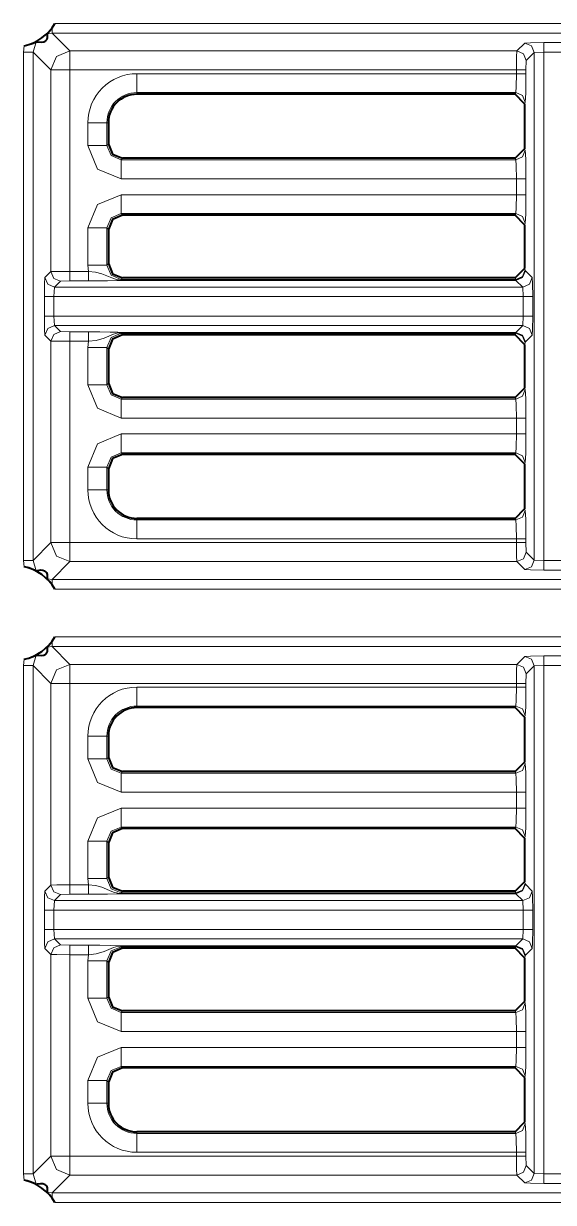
# Model space of a CAD drawing. Header units: millimetres. Extents: x 0 to 2941, y -405 to 1422.
# Drawn here: x 1199.6 to 1227.5, y 883.4 to 945.5 of the extents above; entities that cross this region are included whole.
import ezdxf

# ---------------------------------------------------------------- set-up
doc = ezdxf.new("R2010")
doc.units = ezdxf.units.MM
doc.layers.add('FINE', color=9, linetype='Continuous')
doc.layers.add('OUTLINE', color=7, linetype='Continuous')

msp = doc.modelspace()

# ---------------------------------------------------------------- linework, layer by layer
at = {"layer": 'FINE', "lineweight": 9}
for p, q in [((1201.224, 945.477), (1254.546, 945.477)), ((1201.079, 944.977), (1200.824, 944.944)), ((1201.079, 944.977), (1202.023, 944.034)), ((1254.546, 944.977), (1201.079, 944.977)), ((1200.237, 944.517), (1200.079, 943.978)), ((1225.556, 944.034), (1225.976, 944.454)), ((1200.079, 943.978), (1200.079, 917.203)), ((1201.023, 943.034), (1200.079, 943.978)), ((1202.023, 944.034), (1225.556, 944.034)), ((1226.976, 943.979), (1226.476, 943.954)), ((1226.976, 943.979), (1226.976, 917.202)), ((1228.002, 943.979), (1226.976, 943.979)), ((1201.023, 932.415), (1201.023, 943.034)), ((1225.543, 943.034), (1202.023, 943.034)), ((1226.043, 943.034), (1226.043, 942.839)), ((1225.506, 941.84), (1205.548, 941.84)), ((1205.548, 941.84), (1205.548, 941.759)), ((1225.466, 941.759), (1225.506, 941.84)), ((1226.006, 941.341), (1225.965, 941.258)), ((1202.969, 939.055), (1202.969, 940.258)), ((1204.049, 940.258), (1203.967, 940.258)), ((1225.965, 938.887), (1226.006, 938.805)), ((1204.797, 938.388), (1204.716, 938.306)), ((1204.716, 938.306), (1225.506, 938.306)), ((1225.506, 938.306), (1225.466, 938.388)), ((1225.543, 937.307), (1204.716, 937.307)), ((1226.043, 937.307), (1226.043, 936.467)), ((1204.716, 935.469), (1204.797, 935.387)), ((1226.006, 934.969), (1225.965, 934.887)), ((1202.969, 932.755), (1202.969, 934.72)), ((1204.049, 934.638), (1203.967, 934.72)), ((1203.967, 934.72), (1203.967, 932.755)), ((1200.708, 932.1), (1201.023, 932.415)), ((1202.999, 932.428), (1202.969, 932.755)), ((1203.967, 932.755), (1204.049, 932.836)), ((1225.965, 932.587), (1226.006, 932.505)), ((1226.006, 932.505), (1226.014, 932.457)), ((1226.014, 932.457), (1226.371, 932.1)), ((1201.523, 931.915), (1201.208, 931.6)), ((1202.023, 931.928), (1201.523, 931.915)), ((1202.999, 931.928), (1202.023, 931.928)), ((1204.797, 932.087), (1204.716, 932.006)), ((1204.716, 932.006), (1225.506, 932.006)), ((1204.716, 931.974), (1225.514, 931.974)), ((1225.514, 931.957), (1204.716, 931.957)), ((1225.506, 932.006), (1225.466, 932.087)), ((1225.514, 931.974), (1225.506, 932.006)), ((1225.872, 931.6), (1225.514, 931.957)), ((1201.208, 931.6), (1201.182, 931.1)), ((1201.208, 931.6), (1225.872, 931.6)), ((1225.897, 931.1), (1225.872, 931.6)), ((1200.682, 930.074), (1200.682, 931.1)), ((1201.182, 931.1), (1201.182, 930.074)), ((1226.397, 931.1), (1226.397, 930.074)), ((1201.182, 930.074), (1225.897, 930.074)), ((1201.182, 930.074), (1201.208, 929.575)), ((1225.872, 929.575), (1225.897, 930.074)), ((1201.208, 929.575), (1201.523, 929.259)), ((1201.523, 929.259), (1202.023, 929.247)), ((1202.023, 929.247), (1202.999, 929.247)), ((1201.023, 928.76), (1200.708, 929.075)), ((1201.023, 918.147), (1201.023, 928.76)), ((1202.999, 928.747), (1202.023, 928.747)), ((1202.023, 928.747), (1202.023, 918.147)), ((1202.969, 928.42), (1202.999, 928.747)), ((1225.514, 929.201), (1204.716, 929.201)), ((1204.716, 929.169), (1204.797, 929.087)), ((1225.506, 929.169), (1225.514, 929.201)), ((1226.006, 928.669), (1225.965, 928.587)), ((1226.014, 928.718), (1226.006, 928.669)), ((1226.371, 929.075), (1226.014, 928.718)), ((1202.969, 926.455), (1202.969, 928.42)), ((1203.967, 928.42), (1203.967, 926.455)), ((1204.049, 928.339), (1203.967, 928.42)), ((1203.967, 926.455), (1204.049, 926.536)), ((1225.965, 926.287), (1226.006, 926.205)), ((1204.797, 925.787), (1204.716, 925.706)), ((1204.716, 925.706), (1225.506, 925.706)), ((1225.506, 925.706), (1225.466, 925.787)), ((1225.543, 924.707), (1204.716, 924.707)), ((1225.543, 923.867), (1225.543, 924.707)), ((1226.043, 924.707), (1226.043, 923.867)), ((1204.716, 923.867), (1225.543, 923.867)), ((1204.716, 922.869), (1204.797, 922.787)), ((1225.506, 922.869), (1204.716, 922.869)), ((1225.466, 922.787), (1225.506, 922.869)), ((1202.969, 920.922), (1202.969, 922.12)), ((1226.006, 922.369), (1225.965, 922.288)), ((1205.548, 919.422), (1205.548, 919.341)), ((1205.548, 919.341), (1225.506, 919.341)), ((1225.506, 919.341), (1225.466, 919.422)), ((1225.965, 919.922), (1226.006, 919.84)), ((1200.079, 917.203), (1201.023, 918.147)), ((1202.023, 918.147), (1225.543, 918.147)), ((1226.043, 918.342), (1226.043, 918.147)), ((1226.043, 918.147), (1226.056, 917.647)), ((1199.615, 916.88), (1199.58, 917.203)), ((1200.079, 917.203), (1200.237, 916.664)), ((1202.023, 917.147), (1201.079, 916.204)), ((1226.476, 917.227), (1226.976, 917.202)), ((1226.976, 917.202), (1228.002, 917.202)), ((1200.824, 916.237), (1201.079, 916.204)), ((1228.002, 916.702), (1226.976, 916.702)), ((1201.079, 916.204), (1254.546, 916.204)), ((1254.546, 915.704), (1201.224, 915.704)), ((1201.224, 913.177), (1254.546, 913.177)), ((1201.079, 912.677), (1200.824, 912.644)), ((1201.079, 912.677), (1202.023, 911.734)), ((1254.546, 912.677), (1201.079, 912.677)), ((1199.58, 911.678), (1199.615, 912.001)), ((1200.237, 912.217), (1200.079, 911.678)), ((1200.079, 911.678), (1200.079, 884.903)), ((1201.023, 910.734), (1200.079, 911.678)), ((1226.476, 911.654), (1226.056, 911.234)), ((1226.976, 911.679), (1226.476, 911.654)), ((1226.476, 884.927), (1226.476, 911.654)), ((1201.023, 900.115), (1201.023, 910.734)), ((1225.543, 910.734), (1202.023, 910.734)), ((1225.543, 910.538), (1225.543, 910.734)), ((1226.056, 911.234), (1226.043, 910.734)), ((1226.043, 910.734), (1226.043, 910.538)), ((1205.548, 910.538), (1225.543, 910.538)), ((1226.006, 909.041), (1225.965, 908.958)), ((1202.969, 906.755), (1202.969, 907.959)), ((1204.049, 907.959), (1203.967, 907.959)), ((1225.965, 906.588), (1226.006, 906.505)), ((1204.797, 906.088), (1204.716, 906.006)), ((1225.543, 905.007), (1204.716, 905.007)), ((1225.543, 904.167), (1225.543, 905.007)), ((1226.043, 905.007), (1226.043, 904.167)), ((1204.716, 904.167), (1225.543, 904.167)), ((1226.006, 902.669), (1225.965, 902.588)), ((1204.049, 902.339), (1203.967, 902.42)), ((1202.999, 900.128), (1202.969, 900.455)), ((1225.965, 900.288), (1226.006, 900.205)), ((1226.006, 900.205), (1226.014, 900.157)), ((1226.014, 900.157), (1226.371, 899.8)), ((1201.523, 899.615), (1201.208, 899.3)), ((1202.023, 899.628), (1201.523, 899.615)), ((1202.999, 899.628), (1202.023, 899.628)), ((1204.797, 899.787), (1204.716, 899.706)), ((1204.716, 899.706), (1225.506, 899.706)), ((1204.716, 899.674), (1225.514, 899.674)), ((1225.514, 899.657), (1204.716, 899.657)), ((1225.506, 899.706), (1225.466, 899.787)), ((1225.514, 899.674), (1225.506, 899.706)), ((1225.897, 898.8), (1225.872, 899.3)), ((1225.897, 898.8), (1201.182, 898.8)), ((1225.897, 897.774), (1225.897, 898.8)), ((1226.397, 898.8), (1226.397, 897.774)), ((1201.182, 897.774), (1225.897, 897.774)), ((1201.182, 897.774), (1201.208, 897.275)), ((1225.872, 897.275), (1225.897, 897.774)), ((1201.023, 896.459), (1200.708, 896.775)), ((1201.023, 885.847), (1201.023, 896.459)), ((1201.523, 896.959), (1202.023, 896.946)), ((1202.023, 896.946), (1202.999, 896.946)), ((1202.023, 896.447), (1202.023, 885.847)), ((1202.999, 896.447), (1202.023, 896.447)), ((1202.969, 896.12), (1202.999, 896.447)), ((1204.716, 896.917), (1225.514, 896.917)), ((1225.514, 896.901), (1204.716, 896.901)), ((1204.716, 896.869), (1204.797, 896.787)), ((1225.506, 896.869), (1225.514, 896.901)), ((1226.006, 896.369), (1225.965, 896.288)), ((1226.014, 896.417), (1226.006, 896.369)), ((1226.371, 896.775), (1226.014, 896.417)), ((1202.969, 894.155), (1202.969, 896.12)), ((1203.967, 896.12), (1203.967, 894.155)), ((1204.049, 896.039), (1203.967, 896.12)), ((1203.967, 894.155), (1204.049, 894.236)), ((1225.965, 893.987), (1226.006, 893.905)), ((1204.797, 893.487), (1204.716, 893.406)), ((1204.716, 893.406), (1225.506, 893.406)), ((1225.506, 893.406), (1225.466, 893.487)), ((1225.543, 892.408), (1204.716, 892.408)), ((1226.043, 892.408), (1226.043, 891.567)), ((1225.506, 890.569), (1204.716, 890.569)), ((1204.716, 890.569), (1204.797, 890.487)), ((1225.466, 890.487), (1225.506, 890.569)), ((1202.969, 888.622), (1202.969, 889.82)), ((1204.049, 889.738), (1203.967, 889.82)), ((1203.967, 889.82), (1203.967, 888.622)), ((1226.006, 890.069), (1225.965, 889.988)), ((1203.967, 888.622), (1204.049, 888.622)), ((1205.548, 887.122), (1205.548, 887.041)), ((1205.548, 887.041), (1225.506, 887.041)), ((1225.506, 887.041), (1225.466, 887.122)), ((1225.965, 887.622), (1226.006, 887.54)), ((1200.079, 884.903), (1201.023, 885.847)), ((1202.023, 885.847), (1225.543, 885.847)), ((1225.543, 886.042), (1205.548, 886.042)), ((1225.543, 885.847), (1225.543, 886.042)), ((1226.043, 886.042), (1226.043, 885.847)), ((1226.043, 885.847), (1226.056, 885.347)), ((1226.056, 885.347), (1226.476, 884.927)), ((1200.079, 884.903), (1200.237, 884.364)), ((1202.023, 884.847), (1201.079, 883.903)), ((1226.476, 884.927), (1226.976, 884.902)), ((1200.824, 883.936), (1201.079, 883.903)), ((1228.002, 884.401), (1226.976, 884.401)), ((1201.079, 883.903), (1254.546, 883.903)), ((1254.546, 883.404), (1201.224, 883.404))]:
    msp.add_line(p, q, dxfattribs=at)
for points in [[(1201.079, 945.255), (1201.079, 945.056), (1201.079, 944.977)], [(1199.58, 917.203), (1199.58, 943.978), (1199.615, 944.301)], [(1225.976, 944.454), (1226.278, 944.472), (1226.976, 944.479), (1228.002, 944.479)], [(1226.476, 943.954), (1226.33, 944.307), (1225.976, 944.454)], [(1226.976, 943.979), (1226.976, 944.328), (1226.976, 944.479)], [(1200.079, 943.978), (1199.928, 943.978), (1199.58, 943.978)], [(1201.023, 943.034), (1201.316, 943.741), (1202.023, 944.034)], [(1202.023, 944.034), (1202.023, 943.732), (1202.023, 943.034)], [(1225.543, 943.034), (1225.547, 943.732), (1225.556, 944.034)], [(1226.056, 943.534), (1225.91, 943.887), (1225.556, 944.034)], [(1226.476, 943.954), (1226.056, 943.534), (1226.043, 943.034)], [(1226.056, 917.647), (1226.476, 917.227), (1226.476, 943.954)], [(1202.023, 943.034), (1201.325, 943.034), (1201.023, 943.034)], [(1202.023, 943.034), (1202.023, 932.428), (1202.999, 932.428)], [(1205.548, 942.839), (1225.543, 942.839), (1225.543, 943.034)], [(1226.043, 943.034), (1225.892, 943.034), (1225.543, 943.034)], [(1205.548, 941.84), (1205.548, 942.15), (1205.548, 942.839)], [(1225.506, 941.84), (1225.533, 942.15), (1225.543, 942.839)], [(1225.543, 942.839), (1225.892, 942.839), (1226.043, 942.839)], [(1226.043, 942.839), (1226.033, 941.806), (1226.006, 941.341)], [(1225.506, 941.84), (1225.859, 941.693), (1226.006, 941.341)], [(1203.967, 940.258), (1203.657, 940.258), (1202.969, 940.258)], [(1203.967, 940.258), (1203.967, 939.055), (1204.049, 939.136)], [(1203.967, 939.055), (1203.657, 939.055), (1202.969, 939.055)], [(1204.716, 937.307), (1203.48, 937.819), (1202.969, 939.055)], [(1203.967, 939.055), (1204.185, 938.524), (1204.716, 938.306)], [(1226.006, 938.805), (1225.859, 938.452), (1225.506, 938.306)], [(1226.006, 938.805), (1226.033, 938.34), (1226.043, 937.307)], [(1204.716, 938.306), (1204.716, 937.996), (1204.716, 937.307)], [(1225.543, 937.307), (1225.533, 937.996), (1225.506, 938.306)], [(1204.716, 936.467), (1225.543, 936.467), (1225.543, 937.307)], [(1226.043, 937.307), (1225.892, 937.307), (1225.543, 937.307)], [(1202.969, 934.72), (1203.48, 935.956), (1204.716, 936.467)], [(1204.716, 936.467), (1204.716, 935.779), (1204.716, 935.469)], [(1225.506, 935.469), (1225.533, 935.779), (1225.543, 936.467)], [(1226.043, 936.467), (1225.892, 936.467), (1225.543, 936.467)], [(1226.043, 936.467), (1226.033, 935.435), (1226.006, 934.969)], [(1204.716, 935.469), (1204.185, 935.251), (1203.967, 934.72)], [(1225.466, 935.387), (1225.506, 935.469), (1204.716, 935.469)], [(1225.506, 935.469), (1225.859, 935.322), (1226.006, 934.969)], [(1202.969, 934.72), (1203.657, 934.72), (1203.967, 934.72)], [(1201.023, 932.415), (1201.325, 932.424), (1202.023, 932.428)], [(1201.523, 931.915), (1201.17, 932.062), (1201.023, 932.415)], [(1202.023, 931.928), (1202.023, 932.079), (1202.023, 932.428)], [(1202.969, 932.755), (1203.657, 932.755), (1203.967, 932.755)], [(1202.999, 931.928), (1202.999, 932.079), (1202.999, 932.428)], [(1202.999, 932.428), (1203.363, 932.385), (1203.706, 932.307), (1204.224, 932.082), (1204.361, 932.031), (1204.467, 932.002), (1204.613, 931.979), (1204.683, 931.974), (1204.716, 931.974)], [(1203.967, 932.755), (1204.185, 932.224), (1204.716, 932.006)], [(1225.506, 932.006), (1225.859, 932.153), (1226.006, 932.505)], [(1225.514, 931.957), (1225.868, 932.104), (1226.014, 932.457)], [(1225.514, 931.974), (1225.867, 932.117), (1226.014, 932.457)], [(1200.682, 931.1), (1200.69, 931.798), (1200.708, 932.1)], [(1201.208, 931.6), (1200.854, 931.747), (1200.708, 932.1)], [(1204.716, 931.957), (1204.704, 931.957), (1204.676, 931.957), (1204.617, 931.956), (1204.568, 931.954), (1204.494, 931.952), (1204, 931.937), (1203.529, 931.931), (1202.999, 931.928)], [(1204.716, 932.006), (1204.716, 931.995), (1204.716, 931.974)], [(1204.716, 931.957), (1204.716, 931.962), (1204.716, 931.974)], [(1225.514, 931.957), (1225.514, 931.962), (1225.514, 931.974)], [(1225.872, 931.6), (1226.225, 931.747), (1226.371, 932.1)], [(1226.371, 932.1), (1226.389, 931.798), (1226.397, 931.1)], [(1201.182, 931.1), (1200.833, 931.1), (1200.682, 931.1)], [(1225.897, 930.074), (1225.897, 931.1), (1201.182, 931.1)], [(1225.897, 931.1), (1226.246, 931.1), (1226.397, 931.1)], [(1201.182, 930.074), (1200.833, 930.074), (1200.682, 930.074)], [(1200.708, 929.075), (1200.69, 929.377), (1200.682, 930.074)], [(1225.897, 930.074), (1226.246, 930.074), (1226.397, 930.074)], [(1226.397, 930.074), (1226.389, 929.377), (1226.371, 929.075)], [(1201.208, 929.575), (1200.854, 929.428), (1200.708, 929.075)], [(1201.523, 929.259), (1201.17, 929.113), (1201.023, 928.76)], [(1204.716, 929.218), (1225.514, 929.218), (1225.872, 929.575), (1201.208, 929.575)], [(1202.023, 929.247), (1202.023, 929.096), (1202.023, 928.747)], [(1202.999, 929.247), (1202.999, 929.096), (1202.999, 928.747)], [(1202.999, 929.247), (1203.591, 929.244), (1204.139, 929.234), (1204.547, 929.221), (1204.655, 929.218), (1204.689, 929.218), (1204.716, 929.218)], [(1225.872, 929.575), (1226.225, 929.428), (1226.371, 929.075)], [(1202.023, 928.747), (1201.325, 928.75), (1201.023, 928.76)], [(1204.716, 929.201), (1204.646, 929.199), (1204.559, 929.189), (1204.32, 929.13), (1203.82, 928.908), (1203.406, 928.797), (1202.999, 928.747)], [(1204.716, 929.169), (1204.185, 928.951), (1203.967, 928.42)], [(1204.716, 929.218), (1204.716, 929.213), (1204.716, 929.201)], [(1204.716, 929.201), (1204.716, 929.179), (1204.716, 929.169)], [(1225.466, 929.087), (1225.506, 929.169), (1204.716, 929.169)], [(1225.506, 929.169), (1225.859, 929.022), (1226.006, 928.669)], [(1225.514, 929.218), (1225.868, 929.071), (1226.014, 928.718)], [(1225.514, 929.201), (1225.514, 929.213), (1225.514, 929.218)], [(1225.514, 929.201), (1225.867, 929.058), (1226.014, 928.718)], [(1202.969, 928.42), (1203.657, 928.42), (1203.967, 928.42)], [(1202.969, 926.455), (1203.657, 926.455), (1203.967, 926.455)], [(1204.716, 924.707), (1203.48, 925.219), (1202.969, 926.455)], [(1203.967, 926.455), (1204.185, 925.924), (1204.716, 925.706)], [(1226.006, 926.205), (1225.859, 925.853), (1225.506, 925.706)], [(1226.006, 926.205), (1226.033, 925.74), (1226.043, 924.707)], [(1204.716, 925.706), (1204.716, 925.396), (1204.716, 924.707)], [(1225.543, 924.707), (1225.533, 925.396), (1225.506, 925.706)], [(1226.043, 924.707), (1225.892, 924.707), (1225.543, 924.707)], [(1202.969, 922.12), (1203.48, 923.356), (1204.716, 923.867)], [(1204.716, 922.869), (1204.716, 923.179), (1204.716, 923.867)], [(1225.506, 922.869), (1225.533, 923.179), (1225.543, 923.867)], [(1225.543, 923.867), (1225.892, 923.867), (1226.043, 923.867)], [(1226.043, 923.867), (1226.033, 922.835), (1226.006, 922.369)], [(1204.716, 922.869), (1204.185, 922.651), (1203.967, 922.12)], [(1225.506, 922.869), (1225.859, 922.722), (1226.006, 922.369)], [(1203.967, 922.12), (1203.657, 922.12), (1202.969, 922.12)], [(1204.049, 922.038), (1203.967, 922.12), (1203.967, 920.922), (1204.049, 920.922)], [(1202.969, 920.922), (1203.657, 920.922), (1203.967, 920.922)], [(1205.548, 918.342), (1205.548, 919.031), (1205.548, 919.341)], [(1226.006, 919.84), (1225.859, 919.488), (1225.506, 919.341)], [(1225.543, 918.342), (1225.533, 919.031), (1225.506, 919.341)], [(1226.006, 919.84), (1226.033, 919.375), (1226.043, 918.342)], [(1202.023, 917.147), (1201.316, 917.44), (1201.023, 918.147)], [(1202.023, 918.147), (1201.325, 918.147), (1201.023, 918.147)], [(1202.023, 918.147), (1202.023, 917.449), (1202.023, 917.147)], [(1225.543, 918.147), (1225.543, 918.342), (1205.548, 918.342)], [(1226.043, 918.342), (1225.892, 918.342), (1225.543, 918.342)], [(1226.043, 918.147), (1225.892, 918.147), (1225.543, 918.147)], [(1225.556, 917.147), (1225.547, 917.449), (1225.543, 918.147)], [(1226.056, 917.647), (1225.91, 917.294), (1225.556, 917.147)], [(1200.079, 917.203), (1199.928, 917.203), (1199.58, 917.203)], [(1225.976, 916.727), (1225.556, 917.147), (1202.023, 917.147)], [(1226.476, 917.227), (1226.33, 916.874), (1225.976, 916.727)], [(1226.976, 917.202), (1226.976, 916.852), (1226.976, 916.702)], [(1226.976, 916.702), (1226.278, 916.709), (1225.976, 916.727)], [(1201.079, 916.204), (1201.079, 916.125), (1201.079, 915.926)], [(1201.079, 912.677), (1201.079, 912.756), (1201.079, 912.955)], [(1202.023, 911.734), (1225.556, 911.734), (1225.976, 912.154), (1226.278, 912.172), (1226.976, 912.179), (1228.002, 912.179)], [(1226.476, 911.654), (1226.33, 912.007), (1225.976, 912.154)], [(1226.976, 911.679), (1226.976, 912.028), (1226.976, 912.179)], [(1200.079, 911.678), (1199.928, 911.678), (1199.58, 911.678)], [(1199.615, 884.58), (1199.58, 884.903), (1199.58, 911.678)], [(1201.023, 910.734), (1201.316, 911.441), (1202.023, 911.734)], [(1202.023, 910.734), (1202.023, 911.432), (1202.023, 911.734)], [(1225.543, 910.734), (1225.547, 911.432), (1225.556, 911.734)], [(1226.056, 911.234), (1225.91, 911.587), (1225.556, 911.734)], [(1202.023, 910.734), (1201.325, 910.734), (1201.023, 910.734)], [(1202.023, 910.734), (1202.023, 900.128), (1202.999, 900.128)], [(1226.043, 910.734), (1225.892, 910.734), (1225.543, 910.734)], [(1205.548, 909.54), (1205.548, 909.85), (1205.548, 910.538)], [(1225.506, 909.54), (1225.533, 909.85), (1225.543, 910.538)], [(1225.543, 910.538), (1225.892, 910.538), (1226.043, 910.538)], [(1226.043, 910.538), (1226.033, 909.506), (1226.006, 909.041)], [(1225.466, 909.458), (1225.506, 909.54), (1205.548, 909.54), (1205.548, 909.458)], [(1225.506, 909.54), (1225.859, 909.393), (1226.006, 909.041)], [(1203.967, 907.959), (1203.657, 907.959), (1202.969, 907.959)], [(1203.967, 907.959), (1203.967, 906.755), (1204.049, 906.836)], [(1203.967, 906.755), (1203.657, 906.755), (1202.969, 906.755)], [(1204.716, 905.007), (1203.48, 905.519), (1202.969, 906.755)], [(1203.967, 906.755), (1204.185, 906.224), (1204.716, 906.006)], [(1225.506, 906.006), (1225.859, 906.153), (1226.006, 906.505)], [(1226.006, 906.505), (1226.033, 906.04), (1226.043, 905.007)], [(1204.716, 906.006), (1225.506, 906.006), (1225.466, 906.088)], [(1204.716, 906.006), (1204.716, 905.696), (1204.716, 905.007)], [(1225.543, 905.007), (1225.533, 905.696), (1225.506, 906.006)], [(1225.543, 905.007), (1225.892, 905.007), (1226.043, 905.007)], [(1202.969, 900.455), (1202.969, 902.42), (1203.48, 903.656), (1204.716, 904.167)], [(1204.716, 904.167), (1204.716, 903.479), (1204.716, 903.169)], [(1225.506, 903.169), (1225.533, 903.479), (1225.543, 904.167)], [(1225.543, 904.167), (1225.892, 904.167), (1226.043, 904.167)], [(1226.043, 904.167), (1226.033, 903.135), (1226.006, 902.669)], [(1204.716, 903.169), (1204.185, 902.951), (1203.967, 902.42)], [(1225.466, 903.088), (1225.506, 903.169), (1204.716, 903.169), (1204.797, 903.088)], [(1225.506, 903.169), (1225.859, 903.022), (1226.006, 902.669)], [(1202.969, 902.42), (1203.657, 902.42), (1203.967, 902.42)], [(1203.967, 902.42), (1203.967, 900.455), (1204.049, 900.536)], [(1200.708, 896.775), (1200.69, 897.077), (1200.682, 897.774), (1200.682, 898.8), (1200.69, 899.498), (1200.708, 899.8), (1201.023, 900.115)], [(1201.023, 900.115), (1201.325, 900.124), (1202.023, 900.128)], [(1201.523, 899.615), (1201.17, 899.762), (1201.023, 900.115)], [(1202.023, 899.628), (1202.023, 899.779), (1202.023, 900.128)], [(1202.969, 900.455), (1203.657, 900.455), (1203.967, 900.455)], [(1202.999, 899.628), (1202.999, 899.779), (1202.999, 900.128)], [(1202.999, 900.128), (1203.363, 900.085), (1203.706, 900.007), (1204.224, 899.782), (1204.361, 899.731), (1204.467, 899.702), (1204.613, 899.679), (1204.683, 899.674), (1204.716, 899.674)], [(1203.967, 900.455), (1204.185, 899.924), (1204.716, 899.706)], [(1225.506, 899.706), (1225.859, 899.853), (1226.006, 900.205)], [(1225.514, 899.657), (1225.868, 899.804), (1226.014, 900.157)], [(1225.514, 899.674), (1225.867, 899.817), (1226.014, 900.157)], [(1201.208, 899.3), (1200.854, 899.447), (1200.708, 899.8)], [(1201.208, 899.3), (1225.872, 899.3), (1225.514, 899.657)], [(1204.716, 899.657), (1204.704, 899.657), (1204.676, 899.657), (1204.617, 899.656), (1204.568, 899.654), (1204.494, 899.652), (1204, 899.637), (1203.529, 899.63), (1202.999, 899.628)], [(1204.716, 899.706), (1204.716, 899.695), (1204.716, 899.674)], [(1204.716, 899.657), (1204.716, 899.662), (1204.716, 899.674)], [(1225.514, 899.657), (1225.514, 899.662), (1225.514, 899.674)], [(1225.872, 899.3), (1226.225, 899.447), (1226.371, 899.8)], [(1226.371, 899.8), (1226.389, 899.498), (1226.397, 898.8)], [(1201.208, 899.3), (1201.182, 898.8), (1201.182, 897.774)], [(1201.182, 898.8), (1200.833, 898.8), (1200.682, 898.8)], [(1225.897, 898.8), (1226.246, 898.8), (1226.397, 898.8)], [(1201.182, 897.774), (1200.833, 897.774), (1200.682, 897.774)], [(1225.897, 897.774), (1226.246, 897.774), (1226.397, 897.774)], [(1226.397, 897.774), (1226.389, 897.077), (1226.371, 896.775)], [(1201.208, 897.275), (1200.854, 897.128), (1200.708, 896.775)], [(1225.514, 896.917), (1225.872, 897.275), (1201.208, 897.275), (1201.523, 896.959)], [(1225.872, 897.275), (1226.225, 897.128), (1226.371, 896.775)], [(1201.523, 896.959), (1201.17, 896.813), (1201.023, 896.459)], [(1202.023, 896.447), (1201.325, 896.451), (1201.023, 896.459)], [(1202.023, 896.946), (1202.023, 896.796), (1202.023, 896.447)], [(1202.999, 896.946), (1202.999, 896.796), (1202.999, 896.447)], [(1202.999, 896.946), (1203.591, 896.944), (1204.139, 896.934), (1204.547, 896.921), (1204.655, 896.918), (1204.689, 896.917), (1204.716, 896.917)], [(1204.716, 896.901), (1204.646, 896.899), (1204.559, 896.89), (1204.32, 896.83), (1203.82, 896.608), (1203.406, 896.497), (1202.999, 896.447)], [(1204.716, 896.869), (1204.185, 896.651), (1203.967, 896.12)], [(1204.716, 896.917), (1204.716, 896.913), (1204.716, 896.901)], [(1204.716, 896.901), (1204.716, 896.879), (1204.716, 896.869)], [(1225.466, 896.787), (1225.506, 896.869), (1204.716, 896.869)], [(1225.506, 896.869), (1225.859, 896.722), (1226.006, 896.369)], [(1225.514, 896.917), (1225.868, 896.771), (1226.014, 896.417)], [(1225.514, 896.901), (1225.514, 896.913), (1225.514, 896.917)], [(1225.514, 896.901), (1225.867, 896.758), (1226.014, 896.417)], [(1202.969, 896.12), (1203.657, 896.12), (1203.967, 896.12)], [(1202.969, 894.155), (1203.657, 894.155), (1203.967, 894.155)], [(1204.716, 892.408), (1203.48, 892.919), (1202.969, 894.155)], [(1203.967, 894.155), (1204.185, 893.624), (1204.716, 893.406)], [(1226.006, 893.905), (1225.859, 893.553), (1225.506, 893.406)], [(1226.006, 893.905), (1226.033, 893.44), (1226.043, 892.408)], [(1204.716, 893.406), (1204.716, 893.096), (1204.716, 892.408)], [(1225.543, 892.408), (1225.533, 893.096), (1225.506, 893.406)], [(1204.716, 891.567), (1225.543, 891.567), (1225.543, 892.408)], [(1226.043, 892.408), (1225.892, 892.408), (1225.543, 892.408)], [(1202.969, 889.82), (1203.48, 891.056), (1204.716, 891.567)], [(1204.716, 891.567), (1204.716, 890.879), (1204.716, 890.569)], [(1225.506, 890.569), (1225.533, 890.879), (1225.543, 891.567)], [(1226.043, 891.567), (1225.892, 891.567), (1225.543, 891.567)], [(1226.043, 891.567), (1226.033, 890.535), (1226.006, 890.069)], [(1204.716, 890.569), (1204.185, 890.351), (1203.967, 889.82)], [(1226.006, 890.069), (1225.859, 890.422), (1225.506, 890.569)], [(1202.969, 889.82), (1203.657, 889.82), (1203.967, 889.82)], [(1203.967, 888.622), (1203.657, 888.622), (1202.969, 888.622)], [(1205.548, 887.041), (1205.548, 886.731), (1205.548, 886.042)], [(1226.006, 887.54), (1225.859, 887.187), (1225.506, 887.041)], [(1225.543, 886.042), (1225.533, 886.731), (1225.506, 887.041)], [(1226.006, 887.54), (1226.033, 887.075), (1226.043, 886.042)], [(1202.023, 884.847), (1201.316, 885.14), (1201.023, 885.847)], [(1202.023, 884.847), (1202.023, 885.149), (1202.023, 885.847), (1201.325, 885.847), (1201.023, 885.847)], [(1226.043, 886.042), (1225.892, 886.042), (1225.543, 886.042)], [(1226.043, 885.847), (1225.892, 885.847), (1225.543, 885.847)], [(1225.556, 884.847), (1225.547, 885.149), (1225.543, 885.847)], [(1226.056, 885.347), (1225.91, 884.994), (1225.556, 884.847)], [(1200.079, 884.903), (1199.928, 884.903), (1199.58, 884.903)], [(1225.976, 884.427), (1225.556, 884.847), (1202.023, 884.847)], [(1226.476, 884.927), (1226.33, 884.574), (1225.976, 884.427)], [(1226.976, 884.902), (1226.976, 884.553), (1226.976, 884.401)], [(1226.976, 884.401), (1226.278, 884.409), (1225.976, 884.427)], [(1201.079, 883.626), (1201.079, 883.825), (1201.079, 883.903)]]:
    msp.add_lwpolyline(points, dxfattribs=at)
for points in [[(1205.548, 942.838, 0.414223), (1202.969, 940.258)], [(1205.548, 941.84, 0.414245), (1203.967, 940.258)], [(1202.969, 920.922, 0.414204), (1205.548, 918.342)], [(1203.967, 920.922, 0.414214), (1205.548, 919.341)], [(1205.548, 910.538, 0.414204), (1202.969, 907.959)], [(1205.548, 909.54, 0.414214), (1203.967, 907.959)], [(1202.969, 888.622, 0.414204), (1205.548, 886.042)], [(1203.967, 888.622, 0.414214), (1205.548, 887.041)]]:
    msp.add_lwpolyline(points, format="xyb", dxfattribs=at)
msp.add_lwpolyline([(1226.976, 911.679), (1226.976, 884.902), (1228.002, 884.902), (1228.002, 911.679)], close=True, dxfattribs=at)
at = {"layer": 'OUTLINE', "lineweight": 40}
for p, q in [((1201.079, 945.255), (1201.224, 945.477)), ((1225.466, 941.759), (1205.548, 941.759)), ((1225.965, 941.258), (1225.466, 941.759)), ((1225.965, 941.258), (1225.965, 938.887)), ((1204.049, 940.258), (1204.049, 939.136)), ((1225.466, 938.388), (1225.965, 938.887)), ((1225.466, 938.388), (1204.797, 938.388)), ((1225.466, 935.387), (1204.797, 935.387)), ((1225.965, 934.887), (1225.466, 935.387)), ((1225.965, 934.887), (1225.965, 932.587)), ((1204.049, 934.638), (1204.049, 932.836)), ((1225.466, 932.087), (1225.965, 932.587)), ((1225.466, 932.087), (1204.797, 932.087)), ((1225.466, 929.087), (1204.797, 929.087)), ((1225.965, 928.587), (1225.466, 929.087)), ((1204.049, 928.339), (1204.049, 926.536)), ((1225.965, 928.587), (1225.965, 926.287)), ((1225.466, 925.787), (1225.965, 926.287)), ((1225.466, 925.787), (1204.797, 925.787)), ((1225.466, 922.787), (1204.797, 922.787)), ((1225.965, 922.288), (1225.466, 922.787)), ((1204.049, 922.038), (1204.049, 920.922)), ((1225.965, 922.288), (1225.965, 919.922)), ((1225.466, 919.422), (1205.548, 919.422)), ((1225.466, 919.422), (1225.965, 919.922)), ((1201.224, 915.704), (1201.079, 915.926)), ((1201.079, 912.955), (1201.224, 913.177)), ((1225.466, 909.458), (1205.548, 909.458)), ((1225.965, 908.958), (1225.466, 909.458)), ((1225.965, 908.958), (1225.965, 906.588)), ((1204.049, 907.959), (1204.049, 906.836)), ((1225.466, 906.088), (1225.965, 906.588)), ((1225.466, 906.088), (1204.797, 906.088)), ((1225.466, 903.088), (1204.797, 903.088)), ((1225.965, 902.588), (1225.466, 903.088)), ((1225.965, 902.588), (1225.965, 900.288)), ((1225.466, 899.787), (1225.965, 900.288)), ((1225.466, 899.787), (1204.797, 899.787)), ((1225.466, 896.787), (1204.797, 896.787)), ((1225.965, 896.288), (1225.466, 896.787)), ((1204.049, 896.039), (1204.049, 894.236)), ((1225.965, 896.288), (1225.965, 893.987)), ((1225.466, 893.487), (1225.965, 893.987)), ((1225.466, 893.487), (1204.797, 893.487)), ((1225.466, 890.487), (1204.797, 890.487)), ((1225.965, 889.988), (1225.466, 890.487)), ((1204.049, 889.738), (1204.049, 888.622)), ((1225.965, 889.988), (1225.965, 887.622)), ((1225.466, 887.122), (1205.548, 887.122)), ((1225.466, 887.122), (1225.965, 887.622)), ((1201.224, 883.404), (1201.079, 883.626))]:
    msp.add_line(p, q, dxfattribs=at)
for points in [[(1199.615, 944.301, 0.207828), (1201.224, 945.477)], [(1205.548, 941.758, 0.414214), (1204.049, 940.258)], [(1204.049, 920.922, 0.414214), (1205.548, 919.422)], [(1201.224, 915.704, 0.207894), (1199.615, 916.88)], [(1199.615, 912.001, 0.208008), (1201.224, 913.177)], [(1205.548, 909.459, 0.414214), (1204.049, 907.959)], [(1204.049, 888.622, 0.414214), (1205.548, 887.122)], [(1201.224, 883.404, 0.20796), (1199.615, 884.58)]]:
    msp.add_lwpolyline(points, format="xyb", dxfattribs=at)
for points in [[(1200.824, 944.944), (1200.831, 944.879), (1200.826, 944.733), (1200.797, 944.639), (1200.742, 944.562), (1200.729, 944.55), (1200.722, 944.545), (1200.72, 944.543), (1200.717, 944.541), (1200.715, 944.539), (1200.712, 944.537), (1200.708, 944.535), (1200.701, 944.529), (1200.681, 944.518), (1200.639, 944.499), (1200.54, 944.478), (1200.285, 944.504), (1200.237, 944.517)], [(1200.824, 944.944), (1200.836, 944.96), (1200.882, 945.011), (1200.996, 945.145), (1201.079, 945.255)], [(1199.615, 944.301), (1199.856, 944.367), (1200.04, 944.433), (1200.172, 944.489), (1200.221, 944.511), (1200.237, 944.517)], [(1204.049, 939.136), (1204.268, 938.607), (1204.797, 938.388)], [(1204.797, 935.387), (1204.268, 935.168), (1204.049, 934.638)], [(1204.049, 932.836), (1204.268, 932.307), (1204.797, 932.087)], [(1204.797, 929.087), (1204.268, 928.868), (1204.049, 928.339)], [(1204.049, 926.536), (1204.268, 926.007), (1204.797, 925.787)], [(1204.797, 922.787), (1204.268, 922.568), (1204.049, 922.038)], [(1200.237, 916.664), (1200.218, 916.671), (1200.153, 916.7), (1199.987, 916.768), (1199.769, 916.84), (1199.615, 916.88)], [(1200.237, 916.664), (1200.311, 916.683), (1200.481, 916.705), (1200.592, 916.695), (1200.687, 916.66), (1200.702, 916.65), (1200.709, 916.646), (1200.712, 916.644), (1200.714, 916.642), (1200.717, 916.64), (1200.719, 916.639), (1200.721, 916.637), (1200.725, 916.634), (1200.734, 916.626), (1200.752, 916.608), (1200.782, 916.569), (1200.821, 916.472), (1200.824, 916.237)], [(1201.079, 915.926), (1200.945, 916.097), (1200.866, 916.188), (1200.832, 916.225), (1200.824, 916.237)], [(1200.824, 912.644), (1200.831, 912.579), (1200.826, 912.433), (1200.797, 912.339), (1200.742, 912.262), (1200.729, 912.25), (1200.722, 912.244), (1200.72, 912.243), (1200.717, 912.241), (1200.715, 912.239), (1200.712, 912.237), (1200.708, 912.235), (1200.701, 912.23), (1200.681, 912.218), (1200.639, 912.199), (1200.54, 912.178), (1200.285, 912.204), (1200.237, 912.217)], [(1200.824, 912.644), (1200.836, 912.66), (1200.882, 912.711), (1200.996, 912.845), (1201.079, 912.955)], [(1199.615, 912.001), (1199.856, 912.067), (1200.04, 912.133), (1200.172, 912.189), (1200.221, 912.211), (1200.237, 912.217)], [(1204.049, 906.836), (1204.268, 906.307), (1204.797, 906.088)], [(1204.797, 903.088), (1204.268, 902.868), (1204.049, 902.339)], [(1204.049, 902.339), (1204.049, 900.536), (1204.268, 900.007), (1204.797, 899.787)], [(1204.797, 896.787), (1204.268, 896.568), (1204.049, 896.039)], [(1204.049, 894.236), (1204.268, 893.707), (1204.797, 893.487)], [(1204.797, 890.487), (1204.268, 890.268), (1204.049, 889.738)], [(1200.237, 884.364), (1200.218, 884.371), (1200.153, 884.4), (1199.987, 884.468), (1199.769, 884.54), (1199.615, 884.58)], [(1200.237, 884.364), (1200.311, 884.383), (1200.481, 884.405), (1200.592, 884.395), (1200.687, 884.36), (1200.702, 884.35), (1200.709, 884.346), (1200.712, 884.344), (1200.714, 884.342), (1200.717, 884.34), (1200.719, 884.339), (1200.721, 884.337), (1200.725, 884.334), (1200.734, 884.326), (1200.752, 884.309), (1200.782, 884.269), (1200.821, 884.172), (1200.824, 883.937)], [(1201.079, 883.626), (1200.945, 883.797), (1200.866, 883.888), (1200.832, 883.925), (1200.824, 883.936)]]:
    msp.add_lwpolyline(points, dxfattribs=at)

doc.saveas('drawing.dxf')
